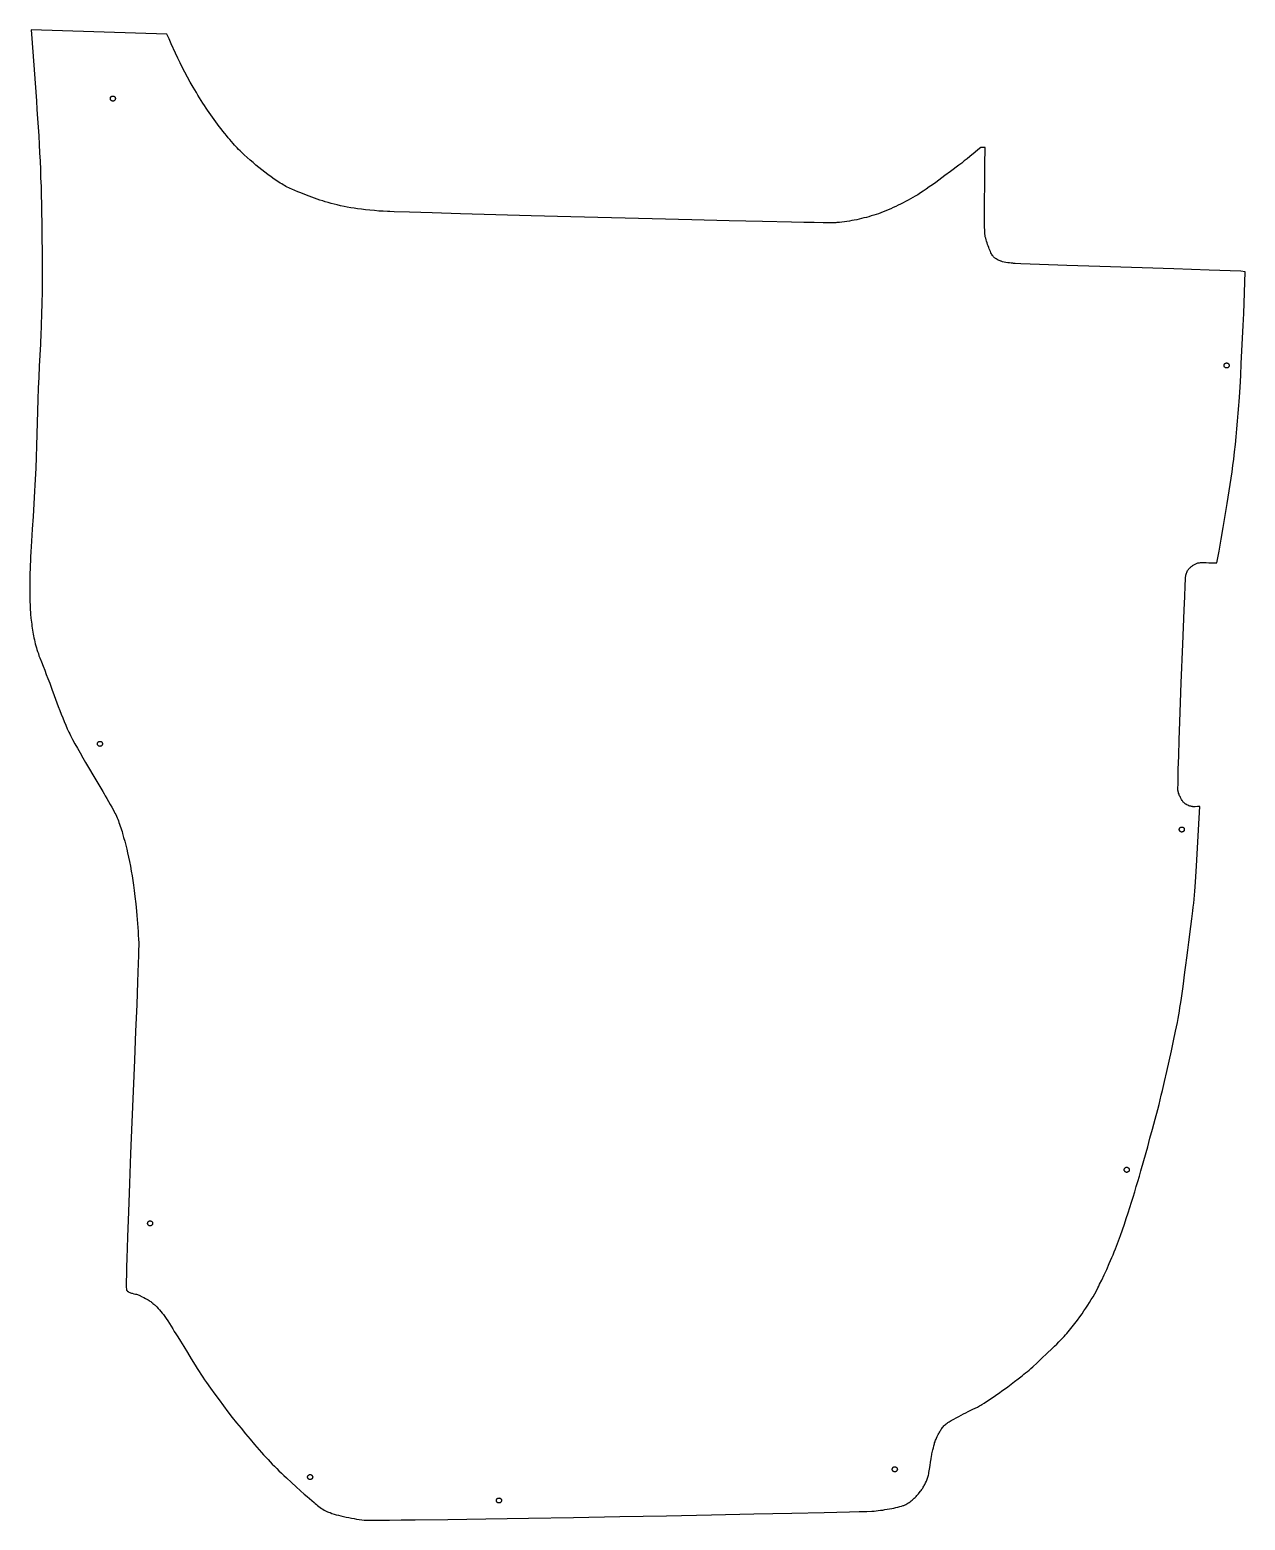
# Model space of a CAD drawing. Extents: x 631 to 4012, y 36 to 4601.
# Drawn here: x 1517 to 2478, y 49 to 1229 of the extents above; entities that cross this region are included whole.
import ezdxf

# ---------------------------------------------------------------- set-up
doc = ezdxf.new("R2010")
doc.units = 0
doc.layers.add('Default Layer', color=1, linetype='CONTINUOUS')

msp = doc.modelspace()

# ---------------------------------------------------------------- linework, layer by layer
at = {"layer": 'Default Layer'}
for points in [[(1517.8, 1228.7), (1518.2, 1221.8), (1518.7, 1214.8), (1519.7, 1200.7), (1520.8, 1186.6), (1521.8, 1172.6), (1522.3, 1165.6), (1522.8, 1158.6), (1523.2, 1151.7), (1523.7, 1144.8), (1524.1, 1138), (1524.4, 1131.3), (1524.7, 1124.7), (1525, 1118.2), (1525.2, 1111.6), (1525.5, 1104.8), (1525.6, 1097.8), (1525.8, 1090.7), (1525.9, 1083.5), (1526.1, 1076.4), (1526.2, 1069.2), (1526.2, 1062.1), (1526.3, 1055.2), (1526.3, 1048.5), (1526.4, 1041.9), (1526.4, 1035.7), (1526.3, 1029.8), (1526.3, 1024.3), (1526.3, 1019.2), (1526.2, 1014.6), (1526.1, 1010.3), (1526, 1005.9), (1525.9, 1001.6), (1525.7, 997.3), (1525.6, 992.9), (1525.4, 988.6), (1525, 979.9), (1524.1, 962.6), (1523.7, 953.9), (1523.3, 945.2), (1523, 936.2), (1522.8, 927), (1522.2, 908.7), (1521.9, 899.6), (1521.6, 890.6), (1521.3, 881.7), (1520.9, 872.8), (1520.7, 868.3), (1520.4, 863.6), (1520.2, 858.7), (1519.9, 853.7), (1519.2, 843.6), (1518.6, 833.6), (1518, 824.1), (1517.5, 815.6), (1517.2, 811.7), (1517.1, 808.3), (1516.9, 805.3), (1516.8, 802.8), (1516.7, 798), (1516.7, 793.1), (1516.6, 788), (1516.6, 783), (1516.7, 778.2), (1516.7, 775.9), (1516.8, 773.7), (1516.9, 771.6), (1517, 769.7), (1517.1, 767.8), (1517.2, 766.2), (1517.5, 763), (1517.9, 759.9), (1518.1, 758.3), (1518.3, 756.8), (1518.5, 755.2), (1518.8, 753.6), (1519, 752.1), (1519.3, 750.5), (1519.6, 749), (1519.9, 747.4), (1520.3, 745.9), (1520.6, 744.3), (1521, 742.8), (1521.4, 741.3), (1521.8, 739.7), (1522.3, 738.2), (1522.8, 736.6), (1523.4, 735), (1523.9, 733.4), (1524.5, 731.8), (1525.8, 728.5), (1527.1, 725.2), (1528.4, 721.9), (1529.7, 718.6), (1531, 715.4), (1532.4, 711.6), (1534.1, 707), (1536, 701.8), (1538.1, 696.1), (1539.2, 693.1), (1540.3, 690.1), (1541.5, 687.1), (1542.7, 684.1), (1543.9, 681.2), (1545.1, 678.3), (1546.3, 675.6), (1547.6, 672.9), (1548.2, 671.6), (1548.9, 670.2), (1549.7, 668.7), (1550.5, 667.1), (1552.3, 663.7), (1554.3, 660.2), (1556.4, 656.4), (1558.6, 652.6), (1560.8, 648.8), (1563.1, 645), (1567.4, 637.7), (1571.2, 631.2), (1574.3, 626), (1575.4, 624.1), (1576.2, 622.6), (1577.5, 620.3), (1578.8, 618), (1580.2, 615.7), (1581.5, 613.4), (1582.8, 611.1), (1583.4, 609.9), (1584, 608.7), (1584.6, 607.6), (1585.2, 606.4), (1585.7, 605.2), (1586.2, 603.9), (1586.8, 602.7), (1587.2, 601.4), (1587.7, 600), (1588.2, 598.6), (1588.7, 597.2), (1589.1, 595.7), (1589.6, 594.2), (1590, 592.7), (1590.9, 589.6), (1591.7, 586.5), (1592.5, 583.4), (1593.3, 580.4), (1594, 577.3), (1594.7, 573.9), (1595.5, 570.4), (1596.2, 566.7), (1596.9, 563), (1597.6, 559.2), (1598.2, 555.4), (1598.7, 551.8), (1599.2, 547.7), (1599.8, 542.7), (1600.5, 537.1), (1600.8, 534.1), (1601.1, 531.1), (1601.4, 527.9), (1601.6, 524.7), (1601.9, 521.5), (1602.1, 518.3), (1602.4, 515.2), (1602.5, 512.1), (1602.7, 509), (1602.8, 506.1), (1602.8, 505.2), (1602.8, 504), (1602.7, 500.6), (1602.6, 495.9), (1602.4, 490.1), (1601.9, 475.4), (1601.2, 457.2), (1600.3, 436.2), (1599.4, 413.3), (1597.4, 364.1), (1596.4, 339.4), (1595.5, 315.6), (1594.7, 293.4), (1594, 273.4), (1593.7, 264.6), (1593.4, 256.5), (1593.2, 249.5), (1593.1, 243.4), (1593, 238.5), (1593, 236.5), (1593, 234.8), (1593, 233.4), (1593.1, 232.4), (1593.1, 231.7), (1593.2, 231.5), (1593.2, 231.4), (1593.4, 231.1), (1593.6, 230.9), (1593.8, 230.6), (1594.1, 230.4), (1594.3, 230.2), (1594.6, 230), (1594.8, 229.9), (1595.1, 229.7), (1595.7, 229.4), (1596.3, 229.2), (1597, 229), (1597.7, 228.8), (1599, 228.5), (1600.4, 228.2), (1601.1, 228), (1601.8, 227.8), (1602.4, 227.6), (1603.1, 227.3), (1605.6, 226), (1606.9, 225.4), (1608.3, 224.6), (1609.7, 223.9), (1610.4, 223.5), (1611, 223.1), (1611.7, 222.6), (1612.3, 222.2), (1613, 221.8), (1613.6, 221.3), (1614.1, 220.8), (1614.7, 220.3), (1615.3, 219.8), (1615.9, 219.3), (1617.1, 218.1), (1618.2, 216.9), (1619.3, 215.7), (1620.4, 214.4), (1621.4, 213.2), (1622.4, 211.9), (1623, 211.2), (1623.5, 210.5), (1624.6, 208.8), (1625.9, 206.9), (1627.1, 204.9), (1629.7, 200.8), (1631, 198.7), (1632.3, 196.7), (1633.8, 194.3), (1635.9, 190.8), (1638.4, 186.6), (1641.3, 181.9), (1644.3, 176.9), (1647.5, 171.8), (1649, 169.3), (1650.6, 166.9), (1652.1, 164.7), (1653.5, 162.5), (1655, 160.4), (1656.5, 158.2), (1659.6, 153.7), (1663, 149.1), (1666.4, 144.4), (1669.9, 139.7), (1673.4, 135.1), (1676.9, 130.6), (1680.3, 126.2), (1683.8, 122), (1687.3, 117.7), (1690.9, 113.4), (1694.5, 109.1), (1696.3, 107), (1698.1, 105), (1699.9, 102.9), (1701.7, 101), (1703.5, 99), (1705.2, 97.2), (1706.9, 95.4), (1708.5, 93.6), (1710.2, 91.9), (1712, 90.1), (1713.8, 88.3), (1715.8, 86.4), (1717.7, 84.5), (1719.7, 82.7), (1723.6, 79), (1727.4, 75.6), (1730.8, 72.5), (1733.7, 69.9), (1736, 68), (1737.9, 66.4), (1739.7, 64.8), (1741.6, 63.2), (1742.5, 62.4), (1743.5, 61.6), (1744.4, 60.8), (1745.4, 60), (1746.4, 59.3), (1747.4, 58.6), (1748.4, 58), (1749.5, 57.3), (1750.6, 56.7), (1751.7, 56.2), (1752.2, 55.9), (1752.9, 55.7), (1754.2, 55.2), (1755.7, 54.6), (1757.4, 54.1), (1759.1, 53.6), (1761, 53.1), (1762.9, 52.6), (1764.9, 52.1), (1767, 51.7), (1769, 51.3), (1771.1, 50.9), (1773.2, 50.5), (1775.3, 50.1), (1777.4, 49.8), (1779.4, 49.6), (1781.3, 49.3), (1782, 49.3), (1783.3, 49.3), (1787.4, 49.2), (1793.4, 49.3), (1801.2, 49.3), (1810.6, 49.4), (1821.6, 49.5), (1847.4, 49.9), (1877.6, 50.3), (1911.2, 50.9), (1946.9, 51.5), (1983.6, 52.2), (2020.4, 52.8), (2056, 53.5), (2089.5, 54.2), (2119.6, 54.8), (2145.3, 55.4), (2165.4, 55.9), (2173.1, 56.1), (2179, 56.2), (2182.9, 56.4), (2184.1, 56.4), (2184.8, 56.5), (2188.1, 56.9), (2189.9, 57.1), (2191.6, 57.3), (2193.4, 57.6), (2195.2, 57.9), (2197, 58.2), (2198.8, 58.5), (2200.5, 58.8), (2202.1, 59.2), (2203.7, 59.6), (2205.2, 60), (2206.6, 60.4), (2207.8, 60.8), (2208.4, 61), (2208.9, 61.2), (2209.4, 61.4), (2209.9, 61.6), (2210.8, 62.1), (2211.6, 62.6), (2212.5, 63.2), (2213.3, 63.8), (2214.2, 64.5), (2215, 65.1), (2215.8, 65.9), (2216.5, 66.6), (2217.3, 67.3), (2218, 68), (2218.7, 68.8), (2219.3, 69.5), (2219.9, 70.2), (2220.5, 70.9), (2221.6, 72.2), (2222, 72.8), (2222.5, 73.4), (2222.9, 74.1), (2223.3, 74.7), (2223.7, 75.4), (2224.1, 76.1), (2224.5, 76.7), (2224.9, 77.4), (2225.2, 78.1), (2225.6, 78.8), (2226.2, 80.2), (2226.8, 81.7), (2227.3, 83.2), (2227.5, 84), (2227.8, 84.9), (2228, 86), (2228.2, 87.1), (2228.5, 88.4), (2228.7, 89.7), (2229.1, 92.4), (2229.5, 95.1), (2229.9, 97.7), (2230.2, 100), (2230.4, 101), (2230.6, 101.8), (2231.3, 105), (2231.7, 106.5), (2232.1, 108.1), (2232.5, 109.7), (2232.7, 110.4), (2233, 111.2), (2233.2, 111.9), (2233.5, 112.7), (2233.8, 113.4), (2234.1, 114.2), (2234.8, 115.6), (2235.6, 117.1), (2235.9, 117.8), (2236.3, 118.5), (2236.7, 119.2), (2237.2, 119.9), (2237.6, 120.6), (2238, 121.2), (2238.5, 121.9), (2239, 122.5), (2239.5, 123.2), (2240, 123.8), (2240.6, 124.4), (2241.2, 124.9), (2241.8, 125.5), (2242.5, 126), (2243.2, 126.6), (2244.1, 127.1), (2244.9, 127.6), (2245.8, 128.2), (2246.8, 128.7), (2247.8, 129.2), (2249.8, 130.3), (2251.8, 131.3), (2253.8, 132.3), (2255.6, 133.3), (2257.4, 134.3), (2259.2, 135.2), (2262.9, 137), (2264.7, 137.9), (2266.5, 138.8), (2268.3, 139.8), (2269.2, 140.3), (2270.1, 140.8), (2271.9, 141.9), (2273.8, 143.1), (2275.8, 144.4), (2277.8, 145.8), (2279.9, 147.2), (2281.9, 148.6), (2284, 150.1), (2285.9, 151.5), (2288, 153), (2290.5, 154.8), (2293.2, 156.8), (2296, 159), (2298.9, 161.2), (2301.9, 163.5), (2303.3, 164.7), (2304.7, 165.8), (2306.1, 167), (2307.4, 168.1), (2308.8, 169.3), (2310.3, 170.6), (2313.8, 173.8), (2317.6, 177.4), (2321.6, 181.2), (2325.6, 185), (2327.5, 186.9), (2329.3, 188.6), (2331, 190.3), (2332.5, 191.9), (2333.9, 193.4), (2335.1, 194.6), (2336.2, 195.9), (2337.3, 197.1), (2338.4, 198.4), (2339.4, 199.7), (2340.5, 201), (2341.6, 202.3), (2343.7, 205), (2345.7, 207.6), (2347.6, 210.2), (2349.4, 212.6), (2350.9, 214.9), (2352.4, 217.1), (2353.9, 219.4), (2355.3, 221.6), (2356.7, 223.9), (2358.1, 226.1), (2359.4, 228.5), (2360.7, 230.8), (2361.9, 233.1), (2362.6, 234.4), (2363.3, 235.9), (2365, 239.3), (2366.9, 243.3), (2368.9, 247.7), (2370.9, 252.3), (2373, 257), (2373.9, 259.3), (2374.9, 261.6), (2375.8, 263.9), (2376.7, 266), (2377.5, 268.1), (2378.3, 270.3), (2379.1, 272.4), (2379.9, 274.6), (2381.4, 279.1), (2383, 283.5), (2384.4, 288), (2385.9, 292.4), (2388.6, 300.9), (2389.8, 305), (2391.1, 309.2), (2392.3, 313.3), (2393.6, 317.4), (2394.8, 321.6), (2395.9, 325.7), (2398.3, 334), (2401.3, 344.7), (2403.1, 351.5), (2405.1, 358.8), (2407.2, 366.5), (2409.3, 374.3), (2410.3, 378.2), (2411.2, 382), (2412.1, 385.7), (2413, 389.2), (2414.7, 396.5), (2416.5, 404.3), (2418.3, 412.4), (2420.1, 420.6), (2421.8, 428.6), (2423.4, 436.2), (2424.1, 439.8), (2424.8, 443.2), (2425.4, 446.4), (2425.9, 449.3), (2426.4, 452.1), (2426.8, 454.9), (2427.3, 457.7), (2427.7, 460.5), (2428.5, 466.1), (2429.3, 471.7), (2430.7, 483), (2431.5, 488.6), (2432.2, 494.2), (2433, 500.4), (2433.9, 506.6), (2435.5, 519), (2436.3, 525.2), (2437.1, 531.4), (2437.4, 534.5), (2437.8, 537.6), (2438.1, 540.7), (2438.4, 543.8), (2438.7, 547.1), (2438.9, 550.6), (2439.2, 554.5), (2439.5, 558.5), (2440, 567.1), (2440.5, 576.4), (2441.5, 595.5), (2442, 604.9), (2442.5, 614), (2441.6, 614), (2440.7, 614), (2438.9, 613.9), (2438, 613.9), (2437.1, 613.9), (2436.7, 614), (2436.3, 614), (2435.9, 614.1), (2435.5, 614.2), (2434.7, 614.4), (2433.9, 614.7), (2433.1, 615), (2432.4, 615.4), (2431.7, 615.8), (2431.3, 616), (2431, 616.2), (2430.7, 616.5), (2430.4, 616.8), (2430.1, 617), (2429.8, 617.3), (2429.5, 617.6), (2429.2, 618), (2428.9, 618.5), (2428.5, 618.9), (2428.2, 619.5), (2427.9, 620), (2427.5, 620.6), (2427.2, 621.2), (2426.9, 621.9), (2426.6, 622.5), (2426.3, 623.2), (2426.1, 623.9), (2425.8, 624.5), (2425.6, 625.2), (2425.4, 625.8), (2425.3, 626.5), (2425.2, 626.7), (2425.2, 627.2), (2425.2, 628.9), (2425.3, 631.4), (2425.3, 634.6), (2425.5, 643.2), (2425.9, 654.1), (2426.3, 666.9), (2426.8, 681.1), (2427.3, 696.3), (2427.9, 711.9), (2429.1, 742.6), (2430.1, 769.4), (2430.6, 780.2), (2431, 788.6), (2431.2, 794.1), (2431.3, 795.7), (2431.4, 796.3), (2431.6, 797.1), (2431.8, 797.8), (2432, 798.6), (2432.3, 799.3), (2432.6, 800), (2432.9, 800.7), (2433.1, 801.1), (2433.3, 801.4), (2433.5, 801.7), (2433.8, 802), (2434.1, 802.3), (2434.4, 802.6), (2434.7, 803), (2435.1, 803.3), (2435.5, 803.7), (2435.9, 804), (2436.4, 804.3), (2436.8, 804.7), (2437.3, 805), (2437.8, 805.3), (2438.4, 805.6), (2438.9, 805.9), (2439.4, 806.2), (2439.9, 806.4), (2440.5, 806.6), (2441, 806.8), (2441.2, 806.8), (2441.5, 806.9), (2442.2, 807), (2443, 807.1), (2443.8, 807.1), (2444.7, 807.1), (2445.6, 807.1), (2447.7, 807.1), (2449.8, 807), (2452, 806.9), (2454.1, 806.8), (2455.2, 806.8), (2456.1, 806.8), (2457.8, 816.1), (2459.5, 825.5), (2461.1, 834.9), (2461.9, 839.6), (2462.7, 844.3), (2464.3, 853.9), (2465.1, 858.8), (2465.9, 863.8), (2466.7, 868.8), (2467.4, 873.8), (2468.1, 878.9), (2468.8, 883.9), (2469.4, 889), (2470, 894.6), (2470.7, 900.5), (2471.3, 906.6), (2471.9, 912.8), (2472.5, 919.1), (2473, 925.3), (2473.5, 931.4), (2473.7, 934.5), (2473.9, 938), (2474.4, 946), (2474.9, 955), (2475.3, 964.6), (2476.3, 984.8), (2476.8, 994.8), (2477.3, 1004.2), (2478.5, 1037.3), (2474.9, 1037.8), (2450, 1038.6), (2421.9, 1039.6), (2363.5, 1041.5), (2337.3, 1042.3), (2315.7, 1043.1), (2300.8, 1043.6), (2296.5, 1043.8), (2295.2, 1043.8), (2294.6, 1043.9), (2293.2, 1044), (2291.9, 1044.2), (2290.5, 1044.4), (2289.1, 1044.6), (2287.8, 1044.9), (2286.5, 1045.2), (2286, 1045.3), (2285.4, 1045.5), (2285, 1045.6), (2284.5, 1045.8), (2283.7, 1046.1), (2282.9, 1046.5), (2282.1, 1047), (2281.3, 1047.4), (2280.9, 1047.7), (2280.6, 1048), (2280.2, 1048.2), (2279.9, 1048.5), (2279.6, 1048.8), (2279.2, 1049.1), (2278.9, 1049.5), (2278.7, 1049.8), (2278.4, 1050.2), (2278, 1050.8), (2277.7, 1051.5), (2277.2, 1052.3), (2276.8, 1053.3), (2276.4, 1054.3), (2275.9, 1055.4), (2275.5, 1056.5), (2275, 1057.7), (2274.6, 1058.9), (2274.2, 1060.2), (2273.8, 1061.4), (2273.4, 1062.6), (2273.1, 1063.9), (2272.8, 1065), (2272.6, 1066.1), (2272.5, 1066.8), (2272.4, 1067.6), (2272.3, 1068.6), (2272.3, 1069.8), (2272.2, 1072.7), (2272.1, 1076.1), (2272.1, 1080.1), (2272.1, 1084.5), (2272.2, 1089.2), (2272.2, 1094.3), (2272.3, 1104.9), (2272.4, 1115.7), (2272.5, 1126.1), (2272.6, 1131), (2272.6, 1135.5), (2269.2, 1135.5), (2267, 1133.7), (2264.9, 1132), (2260.6, 1128.4), (2258.4, 1126.7), (2256.2, 1124.9), (2254.1, 1123.2), (2251.8, 1121.5), (2245.3, 1116.6), (2240.9, 1113.3), (2236.1, 1109.8), (2233.6, 1107.9), (2231, 1106.1), (2228.5, 1104.4), (2226.1, 1102.7), (2223.7, 1101.1), (2221.4, 1099.6), (2219.3, 1098.2), (2218.3, 1097.6), (2217.3, 1097.1), (2215.5, 1096), (2213.6, 1094.9), (2211.7, 1093.9), (2209.7, 1092.8), (2207.8, 1091.8), (2205.8, 1090.8), (2203.9, 1089.9), (2201.9, 1088.9), (2199.9, 1088), (2198, 1087.1), (2196, 1086.3), (2194, 1085.4), (2192.1, 1084.7), (2190.2, 1083.9), (2188.2, 1083.2), (2186.3, 1082.6), (2184.5, 1082), (2182.6, 1081.4), (2180.7, 1080.8), (2178.8, 1080.3), (2176.8, 1079.8), (2174.9, 1079.3), (2173, 1078.9), (2171, 1078.4), (2169.1, 1078), (2167.1, 1077.7), (2165.2, 1077.3), (2163.2, 1077), (2161.3, 1076.7), (2159.3, 1076.5), (2157.3, 1076.3), (2155.4, 1076.1), (2154.6, 1076), (2153.4, 1076), (2149.7, 1076), (2144.4, 1076), (2137.4, 1076.1), (2129.1, 1076.3), (2119.4, 1076.5), (2096.6, 1077), (2070, 1077.6), (2040.6, 1078.3), (2009.2, 1079.1), (1977, 1079.9), (1944.7, 1080.7), (1913.4, 1081.6), (1857.6, 1083.1), (1835, 1083.8), (1817.2, 1084.3), (1805.1, 1084.7), (1801.6, 1084.8), (1799.8, 1084.9), (1796.4, 1085.1), (1792.9, 1085.3), (1789.3, 1085.6), (1785.8, 1086), (1782.3, 1086.3), (1779.1, 1086.7), (1776, 1087.1), (1774.6, 1087.3), (1773.2, 1087.5), (1770.6, 1087.9), (1767.9, 1088.4), (1765.3, 1088.9), (1762.6, 1089.5), (1760, 1090.1), (1757.4, 1090.7), (1755, 1091.3), (1752.7, 1092), (1750.5, 1092.6), (1748.4, 1093.3), (1746.2, 1094), (1744, 1094.7), (1741.9, 1095.5), (1739.7, 1096.3), (1737.6, 1097.1), (1735.5, 1097.9), (1731, 1099.6), (1728.7, 1100.6), (1726.3, 1101.6), (1724, 1102.6), (1722.8, 1103.1), (1721.6, 1103.7), (1720.4, 1104.2), (1719.3, 1104.8), (1718.2, 1105.4), (1717.1, 1106), (1716, 1106.7), (1714.8, 1107.4), (1713.7, 1108.1), (1712.5, 1108.9), (1711.3, 1109.7), (1710.1, 1110.6), (1707.6, 1112.3), (1705.1, 1114.2), (1702.7, 1116), (1700.3, 1117.9), (1697.9, 1119.8), (1695.6, 1121.7), (1693.3, 1123.6), (1691, 1125.6), (1688.7, 1127.7), (1686.4, 1129.8), (1685.2, 1130.9), (1684.1, 1131.9), (1683, 1133), (1681.9, 1134.1), (1680.8, 1135.2), (1679.8, 1136.4), (1678.7, 1137.5), (1677.5, 1138.8), (1676.3, 1140.2), (1675, 1141.8), (1673.7, 1143.3), (1672.3, 1145), (1670.9, 1146.7), (1669.5, 1148.5), (1668.1, 1150.3), (1666.6, 1152.1), (1665.2, 1154), (1663.8, 1155.9), (1662.4, 1157.7), (1661.1, 1159.6), (1659.8, 1161.4), (1658.5, 1163.2), (1657.3, 1165), (1656.1, 1166.8), (1654.8, 1168.8), (1653.5, 1170.7), (1652.3, 1172.8), (1651, 1174.8), (1649.7, 1176.9), (1648.5, 1179), (1646, 1183.2), (1643.6, 1187.3), (1641.4, 1191.3), (1639.3, 1195.1), (1638.3, 1197), (1637.4, 1198.8), (1636.5, 1200.7), (1635.6, 1202.6), (1633.8, 1206.3), (1632, 1210.1), (1628.6, 1217.7), (1626.9, 1221.5), (1625.1, 1225.3), (1517.8, 1228.7)], [(1584.4, 1174.3), (1584.4, 1174.1), (1584.3, 1173.9), (1584.3, 1173.7), (1584.2, 1173.5), (1584.1, 1173.4), (1584, 1173.2), (1583.9, 1173), (1583.8, 1172.9), (1583.7, 1172.8), (1583.5, 1172.6), (1583.3, 1172.5), (1583.2, 1172.5), (1583, 1172.4), (1582.8, 1172.3), (1582.6, 1172.3), (1582.4, 1172.3), (1582.2, 1172.3), (1582, 1172.3), (1581.8, 1172.4), (1581.6, 1172.5), (1581.4, 1172.5), (1581.3, 1172.6), (1581.1, 1172.8), (1581, 1172.9), (1580.8, 1173), (1580.7, 1173.2), (1580.6, 1173.4), (1580.5, 1173.5), (1580.5, 1173.7), (1580.4, 1173.9), (1580.4, 1174.1), (1580.4, 1174.3), (1580.4, 1174.5), (1580.4, 1174.7), (1580.5, 1174.9), (1580.5, 1175.1), (1580.6, 1175.3), (1580.7, 1175.4), (1580.8, 1175.6), (1581, 1175.7), (1581.1, 1175.8), (1581.3, 1176), (1581.4, 1176.1), (1581.6, 1176.1), (1581.8, 1176.2), (1582, 1176.3), (1582.2, 1176.3), (1582.4, 1176.3), (1582.6, 1176.3), (1582.8, 1176.3), (1583, 1176.2), (1583.2, 1176.1), (1583.3, 1176.1), (1583.5, 1176), (1583.7, 1175.8), (1583.8, 1175.7), (1583.9, 1175.6), (1584, 1175.4), (1584.1, 1175.3), (1584.2, 1175.1), (1584.3, 1174.9), (1584.3, 1174.7), (1584.4, 1174.5), (1584.4, 1174.3)], [(2465.8, 963.1), (2465.8, 962.9), (2465.7, 962.7), (2465.7, 962.5), (2465.6, 962.3), (2465.5, 962.1), (2465.4, 962), (2465.3, 961.8), (2465.2, 961.7), (2465, 961.5), (2464.9, 961.4), (2464.7, 961.3), (2464.5, 961.2), (2464.4, 961.2), (2464.2, 961.1), (2464, 961.1), (2463.8, 961.1), (2463.6, 961.1), (2463.4, 961.1), (2463.2, 961.2), (2463, 961.2), (2462.8, 961.3), (2462.7, 961.4), (2462.5, 961.5), (2462.4, 961.7), (2462.2, 961.8), (2462.1, 962), (2462, 962.1), (2461.9, 962.3), (2461.9, 962.5), (2461.8, 962.7), (2461.8, 962.9), (2461.8, 963.1), (2461.8, 963.3), (2461.8, 963.5), (2461.9, 963.7), (2461.9, 963.9), (2462, 964), (2462.1, 964.2), (2462.2, 964.4), (2462.4, 964.5), (2462.5, 964.6), (2462.7, 964.7), (2462.8, 964.8), (2463, 964.9), (2463.2, 965), (2463.4, 965), (2463.6, 965.1), (2463.8, 965.1), (2464, 965.1), (2464.2, 965), (2464.4, 965), (2464.5, 964.9), (2464.7, 964.8), (2464.9, 964.7), (2465, 964.6), (2465.2, 964.5), (2465.3, 964.4), (2465.4, 964.2), (2465.5, 964), (2465.6, 963.9), (2465.7, 963.7), (2465.7, 963.5), (2465.8, 963.3), (2465.8, 963.1)], [(1574.1, 663.6), (1574.1, 663.4), (1574.1, 663.2), (1574, 663.1), (1574, 662.9), (1573.9, 662.7), (1573.8, 662.5), (1573.7, 662.4), (1573.6, 662.2), (1573.4, 662.1), (1573.3, 662), (1573.1, 661.9), (1572.9, 661.8), (1572.7, 661.7), (1572.5, 661.7), (1572.3, 661.7), (1572.1, 661.6), (1571.9, 661.7), (1571.7, 661.7), (1571.5, 661.7), (1571.4, 661.8), (1571.2, 661.9), (1571, 662), (1570.9, 662.1), (1570.7, 662.2), (1570.6, 662.4), (1570.5, 662.5), (1570.4, 662.7), (1570.3, 662.9), (1570.2, 663.1), (1570.2, 663.2), (1570.1, 663.4), (1570.1, 663.6), (1570.1, 663.9), (1570.2, 664.1), (1570.2, 664.2), (1570.3, 664.4), (1570.4, 664.6), (1570.5, 664.8), (1570.6, 664.9), (1570.7, 665.1), (1570.9, 665.2), (1571, 665.3), (1571.2, 665.4), (1571.4, 665.5), (1571.5, 665.6), (1571.7, 665.6), (1571.9, 665.6), (1572.1, 665.6), (1572.3, 665.6), (1572.5, 665.6), (1572.7, 665.6), (1572.9, 665.5), (1573.1, 665.4), (1573.3, 665.3), (1573.4, 665.2), (1573.6, 665.1), (1573.7, 664.9), (1573.8, 664.8), (1573.9, 664.6), (1574, 664.4), (1574, 664.2), (1574.1, 664.1), (1574.1, 663.9), (1574.1, 663.6)], [(2430.3, 595.8), (2430.3, 595.6), (2430.3, 595.4), (2430.2, 595.2), (2430.2, 595.1), (2430.1, 594.9), (2430, 594.7), (2429.9, 594.6), (2429.7, 594.4), (2429.6, 594.3), (2429.4, 594.2), (2429.3, 594.1), (2429.1, 594), (2428.9, 593.9), (2428.7, 593.9), (2428.5, 593.8), (2428.3, 593.8), (2428.1, 593.8), (2427.9, 593.9), (2427.7, 593.9), (2427.6, 594), (2427.4, 594.1), (2427.2, 594.2), (2427.1, 594.3), (2426.9, 594.4), (2426.8, 594.6), (2426.7, 594.7), (2426.6, 594.9), (2426.5, 595.1), (2426.4, 595.2), (2426.4, 595.4), (2426.3, 595.6), (2426.3, 595.8), (2426.3, 596), (2426.4, 596.2), (2426.4, 596.4), (2426.5, 596.6), (2426.6, 596.8), (2426.7, 597), (2426.8, 597.1), (2426.9, 597.3), (2427.1, 597.4), (2427.2, 597.5), (2427.4, 597.6), (2427.6, 597.7), (2427.7, 597.7), (2427.9, 597.8), (2428.1, 597.8), (2428.3, 597.8), (2428.5, 597.8), (2428.7, 597.8), (2428.9, 597.7), (2429.1, 597.7), (2429.3, 597.6), (2429.4, 597.5), (2429.6, 597.4), (2429.7, 597.3), (2429.9, 597.1), (2430, 597), (2430.1, 596.8), (2430.2, 596.6), (2430.2, 596.4), (2430.3, 596.2), (2430.3, 596), (2430.3, 595.8)], [(2386.7, 326.5), (2386.7, 326.3), (2386.7, 326.1), (2386.6, 325.9), (2386.6, 325.7), (2386.5, 325.6), (2386.4, 325.4), (2386.3, 325.2), (2386.2, 325.1), (2386, 325), (2385.9, 324.9), (2385.7, 324.8), (2385.5, 324.7), (2385.3, 324.6), (2385.1, 324.6), (2384.9, 324.5), (2384.7, 324.5), (2384.5, 324.5), (2384.3, 324.6), (2384.1, 324.6), (2384, 324.7), (2383.8, 324.8), (2383.6, 324.9), (2383.5, 325), (2383.3, 325.1), (2383.2, 325.2), (2383.1, 325.4), (2383, 325.6), (2382.9, 325.7), (2382.8, 325.9), (2382.8, 326.1), (2382.7, 326.3), (2382.7, 326.5), (2382.7, 326.7), (2382.8, 326.9), (2382.8, 327.1), (2382.9, 327.3), (2383, 327.5), (2383.1, 327.6), (2383.2, 327.8), (2383.3, 327.9), (2383.5, 328.1), (2383.6, 328.2), (2383.8, 328.3), (2384, 328.4), (2384.1, 328.4), (2384.3, 328.5), (2384.5, 328.5), (2384.7, 328.5), (2384.9, 328.5), (2385.1, 328.5), (2385.3, 328.4), (2385.5, 328.4), (2385.7, 328.3), (2385.9, 328.2), (2386, 328.1), (2386.2, 327.9), (2386.3, 327.8), (2386.4, 327.6), (2386.5, 327.5), (2386.6, 327.3), (2386.6, 327.1), (2386.7, 326.9), (2386.7, 326.7), (2386.7, 326.5)], [(1613.8, 284.1), (1613.8, 283.9), (1613.8, 283.7), (1613.7, 283.5), (1613.7, 283.3), (1613.6, 283.2), (1613.5, 283), (1613.4, 282.9), (1613.2, 282.7), (1613.1, 282.6), (1612.9, 282.5), (1612.8, 282.4), (1612.6, 282.3), (1612.4, 282.2), (1612.2, 282.2), (1612, 282.1), (1611.8, 282.1), (1611.6, 282.1), (1611.4, 282.2), (1611.2, 282.2), (1611, 282.3), (1610.9, 282.4), (1610.7, 282.5), (1610.5, 282.6), (1610.4, 282.7), (1610.3, 282.9), (1610.2, 283), (1610.1, 283.2), (1610, 283.3), (1609.9, 283.5), (1609.9, 283.7), (1609.8, 283.9), (1609.8, 284.1), (1609.8, 284.3), (1609.9, 284.5), (1609.9, 284.7), (1610, 284.9), (1610.1, 285.1), (1610.2, 285.2), (1610.3, 285.4), (1610.4, 285.5), (1610.5, 285.7), (1610.7, 285.8), (1610.9, 285.9), (1611, 286), (1611.2, 286), (1611.4, 286.1), (1611.6, 286.1), (1611.8, 286.1), (1612, 286.1), (1612.2, 286.1), (1612.4, 286), (1612.6, 286), (1612.8, 285.9), (1612.9, 285.8), (1613.1, 285.7), (1613.2, 285.5), (1613.4, 285.4), (1613.5, 285.2), (1613.6, 285.1), (1613.7, 284.9), (1613.7, 284.7), (1613.8, 284.5), (1613.8, 284.3), (1613.8, 284.1)], [(1740.5, 83.4), (1740.5, 83.2), (1740.4, 83), (1740.4, 82.8), (1740.3, 82.6), (1740.2, 82.4), (1740.1, 82.3), (1740, 82.1), (1739.9, 82), (1739.7, 81.8), (1739.6, 81.7), (1739.4, 81.6), (1739.3, 81.5), (1739.1, 81.5), (1738.9, 81.4), (1738.7, 81.4), (1738.5, 81.4), (1738.3, 81.4), (1738.1, 81.4), (1737.9, 81.5), (1737.7, 81.5), (1737.5, 81.6), (1737.4, 81.7), (1737.2, 81.8), (1737.1, 82), (1736.9, 82.1), (1736.8, 82.3), (1736.7, 82.4), (1736.6, 82.6), (1736.6, 82.8), (1736.5, 83), (1736.5, 83.2), (1736.5, 83.4), (1736.5, 83.6), (1736.5, 83.8), (1736.6, 84), (1736.6, 84.1), (1736.7, 84.3), (1736.8, 84.5), (1736.9, 84.6), (1737.1, 84.8), (1737.2, 84.9), (1737.4, 85), (1737.5, 85.1), (1737.7, 85.2), (1737.9, 85.3), (1738.1, 85.3), (1738.3, 85.4), (1738.5, 85.4), (1738.7, 85.4), (1738.9, 85.3), (1739.1, 85.3), (1739.3, 85.2), (1739.4, 85.1), (1739.6, 85), (1739.7, 84.9), (1739.9, 84.8), (1740, 84.6), (1740.1, 84.5), (1740.2, 84.3), (1740.3, 84.1), (1740.4, 84), (1740.4, 83.8), (1740.5, 83.6), (1740.5, 83.4)], [(2203.2, 89.5), (2203.2, 89.3), (2203.1, 89.1), (2203.1, 88.9), (2203, 88.7), (2202.9, 88.6), (2202.8, 88.4), (2202.7, 88.2), (2202.6, 88.1), (2202.4, 88), (2202.3, 87.9), (2202.1, 87.8), (2201.9, 87.7), (2201.8, 87.6), (2201.6, 87.5), (2201.4, 87.5), (2201.2, 87.5), (2201, 87.5), (2200.8, 87.5), (2200.6, 87.6), (2200.4, 87.7), (2200.2, 87.8), (2200, 87.9), (2199.9, 88), (2199.7, 88.1), (2199.6, 88.2), (2199.5, 88.4), (2199.4, 88.6), (2199.3, 88.7), (2199.3, 88.9), (2199.2, 89.1), (2199.2, 89.3), (2199.2, 89.5), (2199.2, 89.7), (2199.2, 89.9), (2199.3, 90.1), (2199.3, 90.3), (2199.4, 90.5), (2199.5, 90.6), (2199.6, 90.8), (2199.7, 90.9), (2199.9, 91.1), (2200, 91.2), (2200.2, 91.3), (2200.4, 91.4), (2200.6, 91.4), (2200.8, 91.5), (2201, 91.5), (2201.2, 91.5), (2201.4, 91.5), (2201.6, 91.5), (2201.8, 91.4), (2201.9, 91.4), (2202.1, 91.3), (2202.3, 91.2), (2202.4, 91.1), (2202.6, 90.9), (2202.7, 90.8), (2202.8, 90.6), (2202.9, 90.5), (2203, 90.3), (2203.1, 90.1), (2203.1, 89.9), (2203.2, 89.7), (2203.2, 89.5)], [(1889.9, 64.9), (1889.9, 64.7), (1889.8, 64.5), (1889.8, 64.3), (1889.7, 64.1), (1889.6, 63.9), (1889.5, 63.7), (1889.4, 63.6), (1889.3, 63.4), (1889.1, 63.3), (1889, 63.2), (1888.8, 63.1), (1888.6, 63), (1888.5, 62.9), (1888.3, 62.9), (1888.1, 62.9), (1887.9, 62.9), (1887.7, 62.9), (1887.5, 62.9), (1887.3, 62.9), (1887.1, 63), (1886.9, 63.1), (1886.7, 63.2), (1886.6, 63.3), (1886.4, 63.4), (1886.3, 63.6), (1886.2, 63.7), (1886.1, 63.9), (1886, 64.1), (1886, 64.3), (1885.9, 64.5), (1885.9, 64.7), (1885.9, 64.9), (1885.9, 65.1), (1885.9, 65.3), (1886, 65.5), (1886, 65.6), (1886.1, 65.8), (1886.2, 66), (1886.3, 66.1), (1886.4, 66.3), (1886.6, 66.4), (1886.7, 66.5), (1886.9, 66.6), (1887.1, 66.7), (1887.3, 66.8), (1887.5, 66.8), (1887.7, 66.8), (1887.9, 66.9), (1888.1, 66.8), (1888.3, 66.8), (1888.5, 66.8), (1888.6, 66.7), (1888.8, 66.6), (1889, 66.5), (1889.1, 66.4), (1889.3, 66.3), (1889.4, 66.1), (1889.5, 66), (1889.6, 65.8), (1889.7, 65.6), (1889.8, 65.5), (1889.8, 65.3), (1889.9, 65.1), (1889.9, 64.9)]]:
    msp.add_lwpolyline(points, close=True, dxfattribs=at)

doc.saveas('drawing.dxf')
